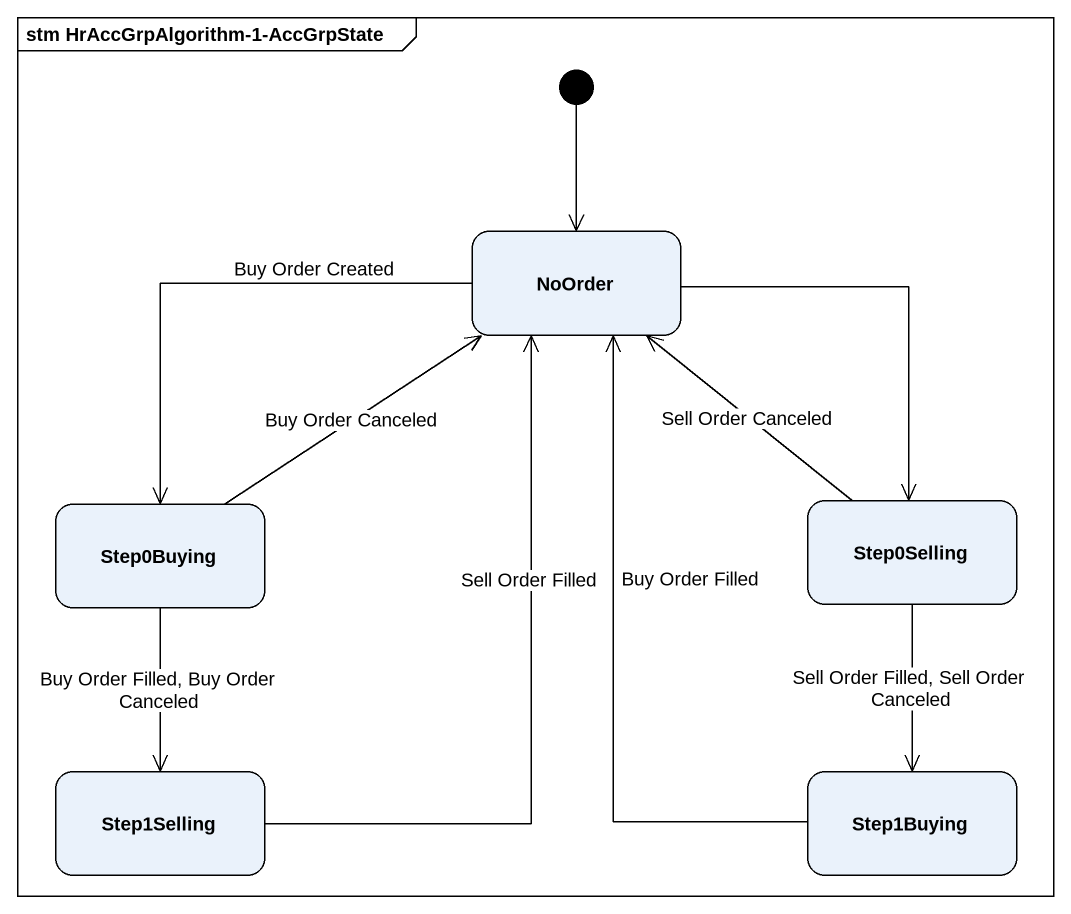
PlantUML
@startuml
mainframe stm HrAccGrpAlgorithm-1-AccGrpState
hide empty description
state NoOrder
state Step0Buying
state Step0Selling
state Step1Selling
state Step1Buying
[*] --> NoOrder
NoOrder --> Step0Buying : Buy Order Created
NoOrder --> Step0Selling
Step0Buying -up-> NoOrder : Buy Order Canceled
Step0Buying --> Step1Selling : Buy Order Filled, Buy Order Canceled
Step0Selling -up-> NoOrder : Sell Order Canceled
Step0Selling --> Step1Buying : Sell Order Filled, Sell Order Canceled
Step1Selling -up-> NoOrder : Sell Order Filled
Step1Buying -up-> NoOrder : Buy Order Filled
@enduml
